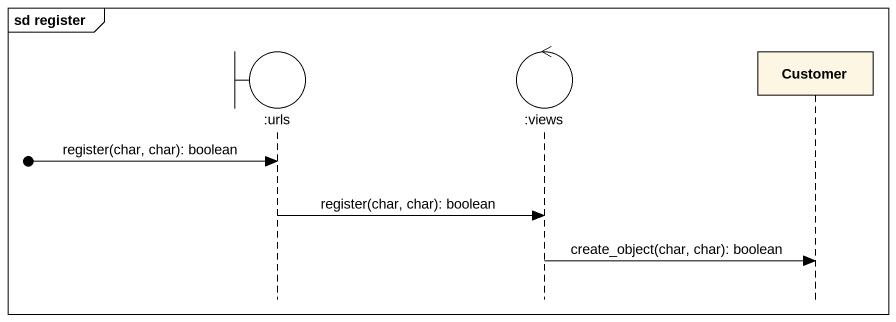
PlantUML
@startuml
mainframe sd register
hide footbox
boundary ":urls" as urls
control ":views" as views
participant Customer

[o-> urls : register(char, char): boolean
urls -> views : register(char, char): boolean
views -> Customer : create_object(char, char): boolean
@enduml
